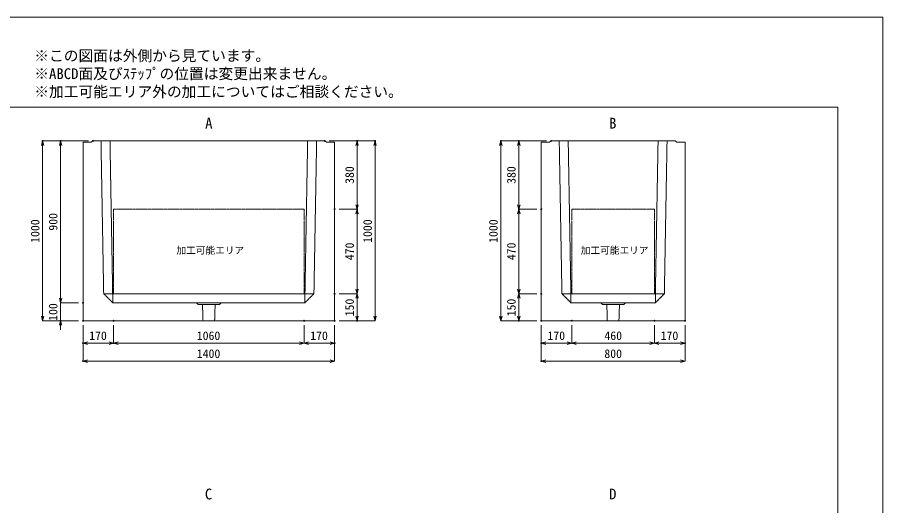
# Model space of a CAD drawing. Units: millimetres, scale not verified. Extents: x -3712 to 3712, y -2625 to 2625.
# Drawn here: x -1103 to 3712, y -91 to 2625 of the extents above; entities that cross this region are included whole.
import ezdxf
from ezdxf.enums import TextEntityAlignment as Align

# ---------------------------------------------------------------- set-up
doc = ezdxf.new("R2010")
doc.units = ezdxf.units.MM
doc.header["$LTSCALE"] = 10
doc.header["$PDMODE"] = 32
doc.header["$PDSIZE"] = 5
doc.linetypes.add('LONG_DASHED1', pattern=[7, 6, -1])
doc.linetypes.add('LONG_DOUBLE_CHAIN', pattern=[21.8, 18, -1, 0.6, -0.6, 0.6, -1])
for name, color, linetype, lineweight in [('0-0_D-TTL', 7, 'Continuous', 9), ('0-1_Defpoints', 7, 'Continuous', 9), ('0-3_D-TTL-TXT', 7, 'Continuous', 9), ('0-4_D-STR-TXT', 7, 'Continuous', 9), ('0-5_D-STR-DIM', 3, 'Continuous', 9), ('0-6_0', 7, 'Continuous', 9), ('0-7_D-STR-STR5', 1, 'LONG_DOUBLE_CHAIN', 9), ('0-8_D-STR', 7, 'LONG_DASHED1', 9)]:
    doc.layers.add(name, color=color, linetype=linetype, lineweight=lineweight)
doc.styles.add('ＭＳ ゴシック', font='')
doc.styles.get('ＭＳ ゴシック').set_extended_font_data('MS Gothic')

# ---------------------------------------------------------------- blocks, each defined once
blk = doc.blocks.new('A$C4DE05FD1')
at = {"layer": '0-0_D-TTL', "color": 134}
for p, q in [((2000, 38000), (57400, 38000)), ((57400, 38000), (57400, 2000))]:
    blk.add_line(p, q, dxfattribs=at)
at = {"layer": '0-1_Defpoints', "color": 134}
for p, q in [((0, 42000), (59400, 42000)), ((59400, 42000), (59400, 0))]:
    blk.add_line(p, q, dxfattribs=at)
at = {"layer": '0-3_D-TTL-TXT', "style": 'ＭＳ ゴシック'}
for s, p in [('※この図面は外側から見ています。', (21630.46, 39907.83)), ('※ABCD面及びｽﾃｯﾌﾟの位置は変更出来ません。', (21630.46, 39107.83)), ('※加工可能エリア外の加工についてはご相談ください。', (21630.46, 38307.83))]:
    blk.add_text(s, height=481.1, dxfattribs=at).set_placement(p, align=Align.BOTTOM_LEFT)
blk = doc.blocks.new('_Open30')
at = {"layer": '0-6_0'}
blk.add_line((0, 0), (-10, 0), dxfattribs=at)
blk.add_lwpolyline([(-10, 2.679), (0, 0), (-10, -2.679)], dxfattribs=at)
blk = doc.blocks.new('A$C31CA379A')
at = {"layer": '0-4_D-STR-TXT', "style": 'ＭＳ ゴシック'}
for s, p in [('A', (-162.94, -1095.26)), ('B', (17819.31, -1095.26)), ('C', (-175.69, -17595.27)), ('D', (17819.31, -17595.27))]:
    blk.add_text(s, height=481.1, dxfattribs=at).set_placement(p, align=Align.BOTTOM_LEFT)
blk = doc.blocks.new('A$C3DAA399E')
at = {"layer": '0-7_D-STR-STR5'}
for p, q in [((5300, -3800), (5300, -8500)), ((5300, -8500), (-5300, -8500))]:
    blk.add_line(p, q, dxfattribs=at)
blk.add_lwpolyline([(5300, -3800), (-5300, -3800), (-5300, -8500)], dxfattribs=at)
at = {"layer": '0-8_D-STR', "linetype": 'Continuous'}
for p, q in [((-6550, -60), (-6450, 0)), ((-7000, -60), (-7000, -10000)), ((-7000, -60), (-6550, -60)), ((7000, -60), (6550, -60)), ((7000, -60), (7000, -10000)), ((7000, -10000), (-7000, -10000))]:
    blk.add_line(p, q, dxfattribs=at)
at = {"layer": '0-8_D-STR'}
for p, q in [((-6000, 0), (-5850, -8500)), ((-5500, 0), (-5350, -8500)), ((5500, 0), (5350, -8500)), ((6000, 0), (5850, -8500)), ((-5350, -9000), (-5850, -8500)), ((5850, -8500), (-5850, -8500)), ((-5350, -9000), (-5350, -8500)), ((5350, -9000), (5850, -8500)), ((5350, -9000), (5350, -8500)), ((5350, -9000), (-5350, -9000)), ((-600, -9090), (-700, -9000)), ((600, -9090), (-600, -9090)), ((-323.4, -10000), (-352.5, -9090)), ((323.4, -10000), (352.5, -9090)), ((600, -9090), (700, -9000))]:
    blk.add_line(p, q, dxfattribs=at)
at = {"layer": '0-8_D-STR', "linetype": 'Continuous'}
blk.add_lwpolyline([(6550, -60), (6450, 0), (-6450, 0)], dxfattribs=at)
blk = doc.blocks.new('A$C075B1BF8')
at = {"layer": '0-7_D-STR-STR5'}
for p, q in [((2300, -3800), (2300, -8500)), ((2300, -8500), (-2300, -8500))]:
    blk.add_line(p, q, dxfattribs=at)
blk.add_lwpolyline([(2300, -3800), (-2300, -3800), (-2300, -8500)], dxfattribs=at)
at = {"layer": '0-8_D-STR', "linetype": 'Continuous'}
for p, q in [((-3550, -60), (-3450, 0)), ((-4000, -60), (-4000, -10000)), ((-4000, -60), (-3550, -60)), ((4000, -60), (3550, -60)), ((4000, -60), (4000, -10000)), ((4000, -10000), (-4000, -10000))]:
    blk.add_line(p, q, dxfattribs=at)
at = {"layer": '0-8_D-STR'}
for p, q in [((-3000, 0), (-2850, -8500)), ((-2500, 0), (-2350, -8500)), ((2500, 0), (2350, -8500)), ((3000, 0), (2850, -8500)), ((-2350, -9000), (-2850, -8500)), ((2850, -8500), (-2850, -8500)), ((-2350, -9000), (-2350.2, -8491.2)), ((2350, -9000), (2350.2, -8491.2)), ((2350, -9000), (2850, -8500)), ((2350, -9000), (-2350, -9000)), ((-600, -9090), (-700, -9000)), ((600, -9090), (-600, -9090)), ((-323.4, -10000), (-352.5, -9090)), ((323.4, -10000), (352.5, -9090)), ((600, -9090), (700, -9000))]:
    blk.add_line(p, q, dxfattribs=at)
at = {"layer": '0-8_D-STR', "linetype": 'Continuous'}
blk.add_lwpolyline([(3550, -60), (3450, 0), (-3450, 0)], dxfattribs=at)

msp = doc.modelspace()

# ---------------------------------------------------------------- linework, layer by layer
at = {"layer": '0-1_Defpoints'}
for p in [(-962.5, 1937.5), (-862.5, 1937.5), (-682.5, 1937.5), (607.5, 1937.5), (787.5, 1937.5), (887.5, 1937.5), (1587.5, 1937.5), (1687.5, 1937.5), (1867.5, 1937.5), (662.5, 1557.5), (662.5, 1557.5), (787.5, 1557.5), (1687.5, 1557.5), (1812.5, 1557.5), (662.5, 1087.5), (1812.5, 1087.5), (-737.5, 1037.5), (-862.5, 937.5), (-737.5, 937.5), (-737.5, 937.5), (-567.5, 937.5), (492.5, 937.5), (662.5, 937.5), (787.5, 937.5), (1687.5, 937.5), (1812.5, 937.5), (1812.5, 937.5), (1812.5, 937.5), (1982.5, 937.5), (1982.5, 937.5), (2442.5, 937.5), (2612.5, 937.5), (2612.5, 937.5), (-737.5, 812.5), (-567.5, 812.5), (662.5, 812.5), (1812.5, 812.5), (1982.5, 812.5), (2612.5, 812.5), (-737.5, 712.5), (1812.5, 712.5)]:
    msp.add_point(p, dxfattribs=at)
at = {"layer": '0-5_D-STR-DIM'}
for p, q in [((-707.5, 1937.5), (-962.5, 1937.5)), ((-707.5, 1937.5), (-862.5, 1937.5)), ((632.5, 1937.5), (787.5, 1937.5)), ((632.5, 1937.5), (887.5, 1937.5)), ((1842.5, 1937.5), (1587.5, 1937.5)), ((1842.5, 1937.5), (1687.5, 1937.5)), ((-962.5, 962.5), (-962.5, 1912.5)), ((-862.5, 1062.5), (-862.5, 1912.5)), ((787.5, 1582.5), (787.5, 1912.5)), ((887.5, 962.5), (887.5, 1912.5)), ((1587.5, 962.5), (1587.5, 1912.5)), ((1687.5, 1582.5), (1687.5, 1912.5)), ((687.5, 1557.5), (787.5, 1557.5)), ((687.5, 1557.5), (787.5, 1557.5)), ((1787.5, 1557.5), (1687.5, 1557.5)), ((1787.5, 1557.5), (1687.5, 1557.5)), ((787.5, 1112.5), (787.5, 1532.5)), ((1687.5, 1112.5), (1687.5, 1532.5)), ((-862.5, 1062.5), (-862.5, 1087.5)), ((687.5, 1087.5), (787.5, 1087.5)), ((687.5, 1087.5), (787.5, 1087.5)), ((787.5, 1062.5), (787.5, 962.5)), ((1787.5, 1087.5), (1687.5, 1087.5)), ((1787.5, 1087.5), (1687.5, 1087.5)), ((1687.5, 1062.5), (1687.5, 962.5)), ((-762.5, 1037.5), (-862.5, 1037.5)), ((-762.5, 1037.5), (-862.5, 1037.5)), ((-862.5, 1037.5), (-862.5, 937.5)), ((-762.5, 937.5), (-962.5, 937.5)), ((-762.5, 937.5), (-862.5, 937.5)), ((687.5, 937.5), (787.5, 937.5)), ((687.5, 937.5), (887.5, 937.5)), ((1787.5, 937.5), (1587.5, 937.5)), ((1787.5, 937.5), (1687.5, 937.5)), ((-862.5, 912.5), (-862.5, 887.5)), ((-737.5, 912.5), (-737.5, 812.5)), ((-737.5, 912.5), (-737.5, 712.5)), ((-567.5, 912.5), (-567.5, 812.5)), ((-567.5, 912.5), (-567.5, 812.5)), ((492.5, 912.5), (492.5, 812.5)), ((492.5, 912.5), (492.5, 812.5)), ((662.5, 912.5), (662.5, 812.5)), ((662.5, 912.5), (662.5, 712.5)), ((1812.5, 912.5), (1812.5, 812.5)), ((1812.5, 912.5), (1812.5, 712.5)), ((1982.5, 912.5), (1982.5, 812.5)), ((1982.5, 912.5), (1982.5, 812.5)), ((2442.5, 912.5), (2442.5, 812.5)), ((2442.5, 912.5), (2442.5, 812.5)), ((2612.5, 912.5), (2612.5, 812.5)), ((2612.5, 912.5), (2612.5, 712.5)), ((-592.5, 812.5), (-712.5, 812.5)), ((467.5, 812.5), (-542.5, 812.5)), ((517.5, 812.5), (637.5, 812.5)), ((1957.5, 812.5), (1837.5, 812.5)), ((2417.5, 812.5), (2007.5, 812.5)), ((2467.5, 812.5), (2587.5, 812.5)), ((637.5, 712.5), (-712.5, 712.5)), ((2587.5, 712.5), (1837.5, 712.5))]:
    msp.add_line(p, q, dxfattribs=at)

# ---------------------------------------------------------------- block references
at = {"layer": '0-0_D-TTL', "xscale": 0.125, "yscale": 0.125}
msp.add_blockref('A$C4DE05FD1', (-3712.5, -2625), dxfattribs=at)
at = {"layer": '0-4_D-STR-TXT', "xscale": 0.125, "yscale": 0.125}
msp.add_blockref('A$C31CA379A', (-37.5, 2125), dxfattribs=at)
at = {"layer": '0-5_D-STR-DIM', "xscale": 2.5, "yscale": 2.5}
for p, rotation in [((-962.5, 1937.5), 90), ((-862.5, 1937.5), 90), ((787.5, 1937.5), 90), ((887.5, 1937.5), 90), ((1587.5, 1937.5), 90), ((1687.5, 1937.5), 90), ((787.5, 1557.5), 270), ((787.5, 1557.5), 90), ((1687.5, 1557.5), 270), ((1687.5, 1557.5), 90), ((787.5, 1087.5), 270), ((1687.5, 1087.5), 270), ((-862.5, 1037.5), 270), ((-862.5, 1037.5), 270), ((787.5, 1087.5), 90), ((1687.5, 1087.5), 90), ((-962.5, 937.5), 270), ((-862.5, 937.5), 90), ((787.5, 937.5), 270), ((887.5, 937.5), 270), ((1587.5, 937.5), 270), ((1687.5, 937.5), 270), ((-737.5, 812.5), 180), ((-567.5, 812.5), 180), ((492.5, 812.5), 180), ((1812.5, 812.5), 180), ((1982.5, 812.5), 180), ((2442.5, 812.5), 180), ((-737.5, 712.5), 180), ((1812.5, 712.5), 180)]:
    msp.add_blockref('_Open30', p, dxfattribs=dict(at, rotation=rotation))
for p in [(-567.5, 812.5), (492.5, 812.5), (662.5, 812.5), (1982.5, 812.5), (2442.5, 812.5), (2612.5, 812.5), (662.5, 712.5), (2612.5, 712.5)]:
    msp.add_blockref('_Open30', p, dxfattribs=at)
at = {"layer": '0-8_D-STR', "xscale": 0.1, "yscale": 0.1}
for name, p in [('A$C3DAA399E', (-37.5, 1937.5)), ('A$C075B1BF8', (2212.5, 1937.5))]:
    msp.add_blockref(name, p, dxfattribs=at)

# ---------------------------------------------------------------- texts
at = {"layer": '0-5_D-STR-DIM', "style": 'ＭＳ ゴシック'}
for s, p in [('380', (784.25, 1698.63)), ('380', (1684.25, 1698.63)), ('1000', (-965.75, 1370.6)), ('900', (-865.75, 1438.38)), ('1000', (884.25, 1370.6)), ('1000', (1584.25, 1370.6)), ('470', (784.25, 1274)), ('470', (1684.25, 1274)), ('100', (-865.75, 936.85)), ('150', (784.25, 961.85)), ('150', (1684.25, 961.85))]:
    msp.add_text(s, height=48.09, rotation=90, dxfattribs=at).set_placement(p, align=Align.BOTTOM_LEFT)
for s, p in [('170', (-703.15, 815.75)), ('1060', (-104.4, 815.75)), ('170', (526.85, 815.75)), ('170', (1846.85, 815.75)), ('460', (2164, 815.75)), ('170', (2476.85, 815.75)), ('1400', (-104.4, 715.75)), ('800', (2163.62, 715.75))]:
    msp.add_text(s, height=48.09, dxfattribs=at).set_placement(p, align=Align.BOTTOM_LEFT)
at = {"layer": '0-7_D-STR-STR5', "style": 'ＭＳ ゴシック'}
for p in [(-217.8, 1298.15), (2032.2, 1298.15)]:
    msp.add_text('加工可能エリア', height=38.49, dxfattribs=at).set_placement(p, align=Align.BOTTOM_LEFT)

doc.saveas('drawing.dxf')
